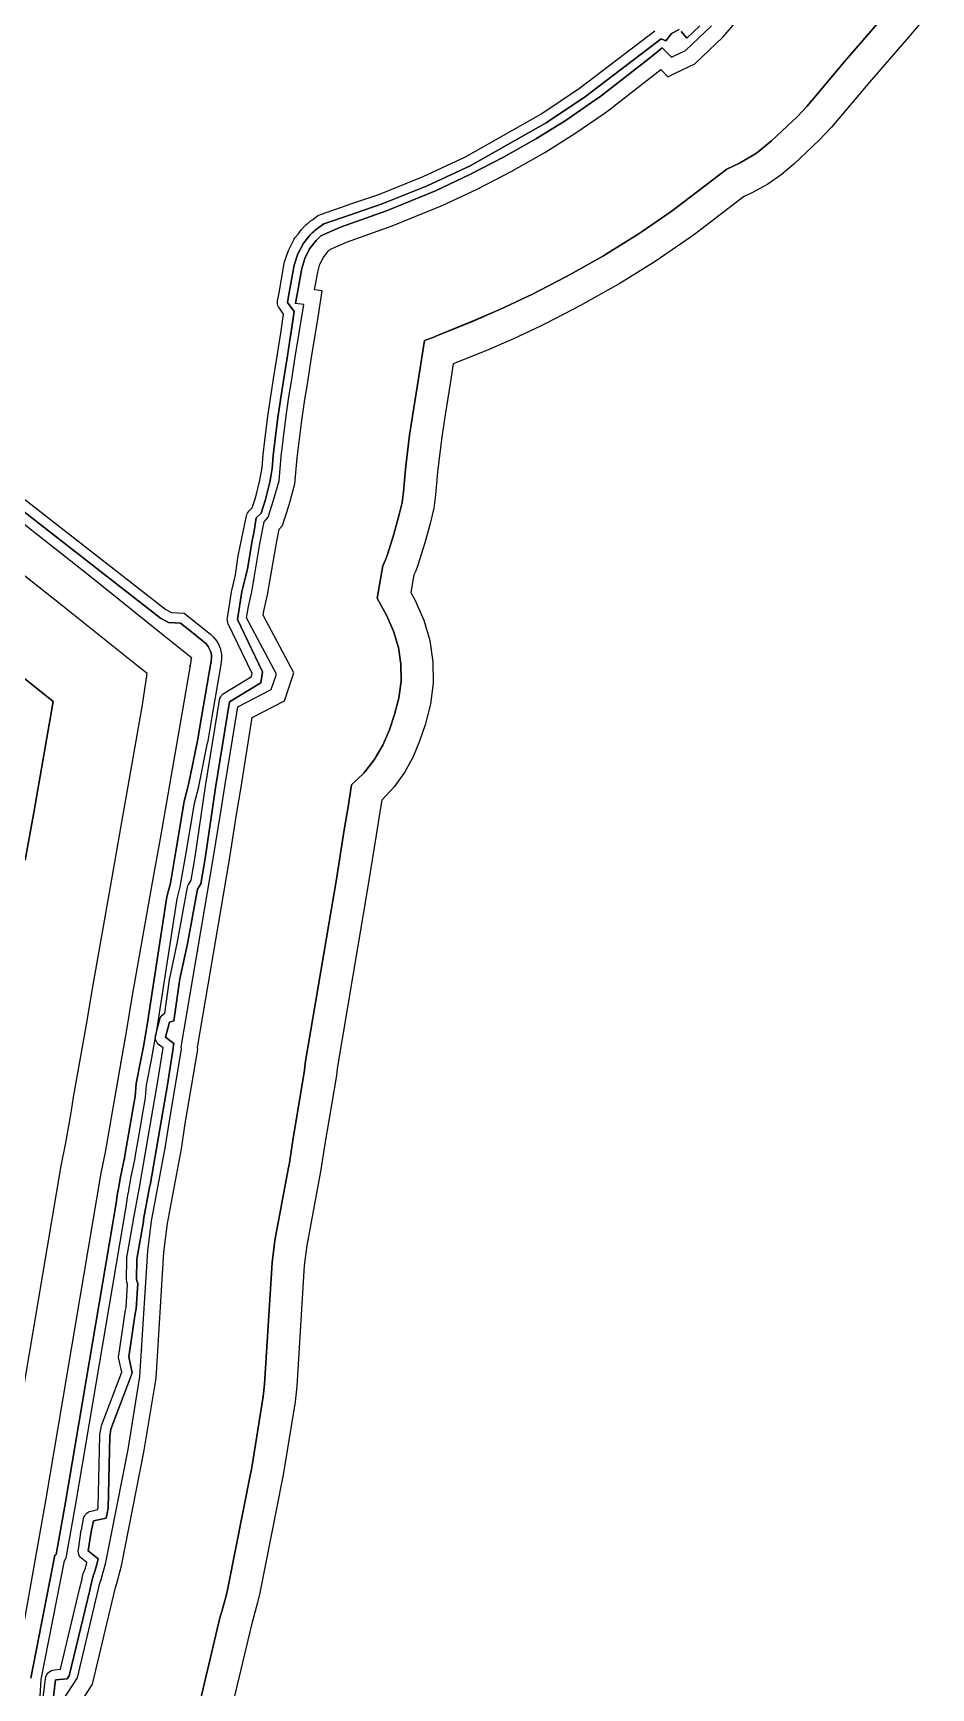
# Model space of a CAD drawing. Header units: inches. Extents: x 87989 to 118156, y 435697 to 451526.
# Drawn here: x 94005.7 to 94228.6, y 444459.2 to 444870.1 of the extents above; entities that cross this region are included whole.
import ezdxf

# ---------------------------------------------------------------- set-up
doc = ezdxf.new("R2010")
doc.units = ezdxf.units.IN
doc.header["$MEASUREMENT"] = 0
for name, color, linetype, true_color in [('As_waterkering_BWK', 7, 'Continuous', 0x7b8981), ('Beschermingszone_BWK', 7, 'Continuous', 0xcf890d), ('Grens_bebouwingsvrije_zone_BWK', 7, 'Continuous', 0x6789ae), ('Kernzone_BWK', 7, 'Continuous', 0xcb89af), ('Kunstwerken_BWK', 7, 'Continuous', 0xc78952), ('Referentiepunten_BWK', 7, 'Continuous', 0x178980)]:
    doc.layers.add(name, color=color, linetype=linetype, true_color=true_color)

msp = doc.modelspace()

# ---------------------------------------------------------------- linework, layer by layer
at = {"layer": 'As_waterkering_BWK'}
for points in [[(94012.8821, 444455.7045), (94016.7018, 444461.6801), (94022.2919, 444485.2284), (94022.5968, 444486.075), (94023.7349, 444490.3643), (94029.2912, 444518.4101), (94032.242, 444536.529), (94034.1891, 444567.7382), (94035.106, 444575.0986), (94038.5988, 444593.7084), (94039.5484, 444600.002), (94042.5601, 444617.7884), (94042.4975, 444618.2877), (94050.4237, 444665.0807), (94052.3726, 444677.2094), (94053.325, 444682.9899), (94056.5019, 444702.788), (94064.813, 444707.1231), (94066.103, 444710.9108), (94058.6943, 444724.8709), (94059.1723, 444727.7313), (94059.9728, 444731.3733), (94062.0041, 444743.2613), (94063.0394, 444748.7548), (94064.0603, 444749.887), (94065.4076, 444754.0906), (94066.7641, 444758.9187), (94067.3062, 444765.0099), (94067.696, 444768.4049), (94068.4359, 444774.4215), (94069.2355, 444779.7865), (94069.8624, 444783.5587), (94070.8084, 444789.6637), (94072.8783, 444802.6861), (94070.871, 444802.9692), (94072.46, 444811.626), (94073.185, 444814.169), (94074.362, 444816.538), (94075.953, 444818.65), (94077.1551, 444819.7504), (94082.0126, 444821.9495), (94093.459, 444825.995), (94105.627, 444830.964), (94114.151, 444834.965), (94122.514, 444839.291), (94130.705, 444843.936), (94138.027, 444848.534), (94145.16, 444853.42), (94146.2792, 444854.2421), (94159.4324, 444864.444), (94161.8451, 444866.4772), (94164.1484, 444864.1252), (94167.6686, 444865.8088), (94174.0773, 444871.9005)], [(93842.2327, 444790.1574), (93842.241, 444790.148), (93847.575, 444789.333), (93851.618, 444790.552), (93855.0741, 444794.4304), (93863.673, 444801.5742), (93876.9022, 444811.6284), (93883.2522, 444807.5273), (93915.0916, 444826.1), (93921.4656, 444817.1452), (93927.7068, 444808.3772), (93945.9861, 444793.9172), (93948.2819, 444792.0852), (93956.7699, 444785.414), (93968.3008, 444776.1539), (93983.4396, 444764.2225), (94004.1693, 444747.6505), (94019.3545, 444735.638), (94037.9998, 444720.6665), (94045.0023, 444715.0438)], [(94045.0023, 444715.0438), (94044.9086, 444714.4899), (94044.8399, 444714.0971), (94042.6921, 444701.5714), (94037.3817, 444671.0462), (94035.2772, 444659.1993), (94030.1691, 444630.193), (94028.9681, 444623.1153), (94025.6348, 444604.1611), (94025.0773, 444600.8199), (94024.8093, 444599.3535), (94023.5961, 444592.252), (94022.5163, 444587.0041), (94008.8635, 444506.1614), (94003.6244, 444476.724), (93993.9158, 444419.873)]]:
    msp.add_lwpolyline(points, dxfattribs=at)
at = {"layer": 'Beschermingszone_BWK'}
for points in [[(94046.8636, 444454.5201), (94052.1718, 444476.8809), (94052.5598, 444478.1241), (94053.698, 444482.4134), (94054.1439, 444484.3398), (94059.7002, 444512.3857), (94059.8881, 444513.4272), (94062.8389, 444531.5461), (94063.1818, 444534.5987), (94065.0695, 444564.8542), (94065.7502, 444570.3189), (94069.0668, 444587.99), (94069.2518, 444589.0833), (94070.1599, 444595.1014), (94073.125, 444612.613), (94073.27, 444614.3372), (94081.0097, 444660.033), (94082.9701, 444672.2305), (94083.923, 444678.0143), (94084.7919, 444683.4282), (94087.8126, 444686.3424), (94090.411, 444689.6388), (94092.5391, 444693.2566), (94094.1579, 444697.1291), (94095.4478, 444700.9168), (94096.532, 444704.9885), (94097.054, 444709.1695), (94097.0043, 444713.3828), (94096.3836, 444717.5504), (94095.2035, 444721.5953), (94093.4858, 444725.4428), (94091.1582, 444729.8288), (94092.5261, 444737.8293), (94093.1908, 444739.2843), (94093.5811, 444740.4254), (94094.9284, 444744.629), (94095.2519, 444745.7052), (94096.6085, 444750.5334), (94097.2932, 444753.5356), (94097.6421, 444756.1708), (94098.149, 444761.8672), (94098.479, 444764.7448), (94099.1557, 444770.2441), (94099.8586, 444774.9602), (94100.4699, 444778.6443), (94101.4334, 444784.857), (94102.8563, 444793.8076), (94104.736, 444794.4727), (94106.1189, 444794.9994), (94115.3853, 444798.7874), (94120.6069, 444801.0293), (94121.5359, 444801.4469), (94128.4206, 444804.6785), (94129.4895, 444805.2055), (94137.938, 444809.5749), (94138.9913, 444810.1457), (94147.2709, 444814.8419), (94148.4609, 444815.5525), (94155.8716, 444820.2055), (94156.9061, 444820.8842), (94164.088, 444825.8038), (94165.4396, 444826.7841), (94177.8821, 444836.3305), (94181.0437, 444837.8426), (94185.251, 444840.2773), (94189.026, 444843.3397), (94195.4348, 444849.4314), (94197.7621, 444851.8997), (94207.3332, 444863.2337), (94213.2648, 444870.0686), (94217.0024, 444874.3741)], [(94228.5764, 444875.6432), (94223.0716, 444869.1623), (94219.306, 444864.8242), (94213.4105, 444858.031), (94203.8743, 444846.7382), (94200.9464, 444843.633), (94194.5377, 444837.5413), (94191.438, 444834.8893), (94188.0783, 444832.5756), (94184.4953, 444830.6255), (94182.0883, 444829.4743), (94170.3094, 444820.437), (94168.609, 444819.2037), (94161.4271, 444814.2841), (94160.1256, 444813.4303), (94152.7149, 444808.7773), (94151.2178, 444807.8833), (94142.9383, 444803.1872), (94141.613, 444802.469), (94133.1645, 444798.0996), (94131.8199, 444797.4366), (94124.9351, 444794.205), (94123.7664, 444793.6797), (94118.4776, 444791.4096), (94110.0262, 444787.9538), (94109.3367, 444783.6166), (94108.3686, 444777.3761), (94107.7614, 444773.7148), (94107.0834, 444769.166), (94106.4236, 444763.8002), (94106.1085, 444761.0561), (94105.6106, 444755.4616), (94105.1716, 444752.1464), (94104.3103, 444748.3694), (94102.9537, 444743.5413), (94102.5467, 444742.1873), (94101.1994, 444737.9837), (94100.7083, 444736.5482), (94100.2568, 444735.58), (94099.5032, 444731.1698), (94100.5523, 444729.193), (94102.7133, 444724.3526), (94104.1979, 444719.2638), (94104.9788, 444714.0207), (94105.0414, 444708.7202), (94104.3847, 444703.4601), (94103.0207, 444698.3377), (94101.7307, 444694.5501), (94100.069, 444690.422), (94097.9191, 444686.5257), (94095.3129, 444682.9188), (94092.2887, 444679.6543), (94091.8193, 444676.7302), (94090.8662, 444670.9457), (94088.9028, 444658.7303), (94081.1577, 444613.0016), (94081.0128, 444611.2775), (94078.0596, 444593.8367), (94077.1623, 444587.8897), (94076.9295, 444586.5143), (94073.6584, 444569.0854), (94073.0386, 444564.11), (94071.1663, 444534.1005), (94070.7349, 444530.2601), (94067.7841, 444512.1413), (94067.5477, 444510.831), (94061.9914, 444482.7851), (94061.4304, 444480.3616), (94060.2922, 444476.0723), (94059.9161, 444474.8672), (94054.6473, 444452.6723)], [(94000.6567, 444712.1777), (94010.6593, 444704.1455), (94005.8651, 444676.587), (94003.7663, 444664.7728)]]:
    msp.add_lwpolyline(points, dxfattribs=at)
for points in [[(94171.2285, 444871.9531, 0), (94168.0111, 444868.8936, 0), (94166.568, 444870.4758, 0)], [(94007.2949, 444449.0957, 0), (94008.8086, 444461.5078, 0), (94008.8965, 444461.9238, 0), (94009.0527, 444462.3203, 0), (94009.2734, 444462.6836, 0), (94009.5547, 444463.0039, 0), (94009.8828, 444463.2715, 0), (94010.2539, 444463.4805, 0), (94010.6543, 444463.623, 0), (94011.0742, 444463.6953, 0), (94012.4844, 444463.8184, 0), (94017.3398, 444484.0762, 0), (94017.8809, 444486.2324, 0), (94017.8906, 444486.3613, 0), (94017.9219, 444486.5098, 0), (94018.1777, 444487.5723, 0), (94018.2949, 444487.9355, 0), (94018.6895, 444488.9043, 0), (94019.0586, 444490.291, 0), (94017.8262, 444491.291, 0), (94017.5176, 444491.5918, 0), (94017.2676, 444491.9414, 0), (94017.0801, 444492.3281, 0), (94016.9629, 444492.7422, 0), (94016.916, 444493.1699, 0), (94016.9453, 444493.5977, 0), (94017.6719, 444498.3438, 0), (94017.6914, 444498.4512, 0), (94018.2266, 444501.1543, 0), (94018.3398, 444501.5527, 0), (94018.5195, 444501.9258, 0), (94018.7559, 444502.2656, 0), (94019.0469, 444502.5625, 0), (94019.3828, 444502.8047, 0), (94019.7539, 444502.9902, 0), (94020.1504, 444503.1113, 0), (94021.7422, 444503.4551, 0), (94021.8613, 444504.0664, 0), (94022.2676, 444521.7949, 0), (94022.2988, 444522.1387, 0), (94022.584, 444523.8809, 0), (94022.7031, 444524.332, 0), (94027.7051, 444537.6133, 0), (94026.9941, 444540.9023, 0), (94026.9473, 444541.2012, 0), (94026.9395, 444541.502, 0), (94026.9648, 444541.8027, 0), (94028.5859, 444552.5293, 0), (94028.6016, 444552.625, 0), (94028.8027, 444553.6719, 0), (94029.1563, 444559.332, 0), (94029, 444559.9102, 0), (94028.9512, 444560.127, 0), (94028.9141, 444560.5684, 0), (94028.9414, 444565.6582, 0), (94028.9785, 444566.0742, 0), (94030.6113, 444575.4141, 0), (94030.6406, 444575.6543, 0), (94030.6504, 444575.7305, 0), (94030.6699, 444575.8535, 0), (94030.6836, 444575.9277, 0), (94032.2695, 444584.377, 0), (94032.2852, 444584.4668, 0), (94035.1133, 444600.7617, 0), (94036.5742, 444609.3887, 0), (94037.9922, 444618.0957, 0), (94037.0684, 444618.8066, 0), (94036.7852, 444619.0605, 0), (94036.543, 444619.3555, 0), (94036.3496, 444619.6836, 0), (94036.207, 444620.0371, 0), (94036.1211, 444620.4082, 0), (94036.0918, 444620.7891, 0), (94036.1191, 444621.2246, 0), (94036.1582, 444621.4219, 0), (94037.1484, 444625.1563, 0), (94037.2832, 444625.5469, 0), (94037.4824, 444625.9082, 0), (94037.7402, 444626.2305, 0), (94038.0469, 444626.5059, 0), (94038.3945, 444626.7266, 0), (94039.6934, 444635.6133, 0), (94039.7207, 444635.7676, 0), (94041.5488, 444644.4238, 0), (94041.5625, 444644.4883, 0), (94044.041, 444658.0195, 0), (94044.125, 444658.3477, 0), (94044.252, 444658.6602, 0), (94044.418, 444658.9531, 0), (94044.959, 444659.7656, 0), (94045.9355, 444665.5234, 0), (94048.5273, 444683.0859, 0), (94051.998, 444704.4629, 0), (94052.1055, 444704.877, 0), (94052.2832, 444705.2676, 0), (94052.5215, 444705.6211, 0), (94052.8184, 444705.9297, 0), (94053.1641, 444706.1816, 0), (94059.9492, 444710.3105, 0), (94060.0938, 444711.1133, 0), (94054.1602, 444723.4375, 0), (94054.0215, 444723.793, 0), (94053.9395, 444724.166, 0), (94053.9141, 444724.5469, 0), (94053.9473, 444724.9277, 0), (94055.084, 444731.8613, 0), (94055.123, 444732.0488, 0), (94055.9902, 444735.5996, 0), (94056.6582, 444740.2812, 0), (94058.6934, 444750.2539, 0), (94058.7871, 444750.584, 0), (94058.9277, 444750.8984, 0), (94059.1094, 444751.1895, 0), (94059.332, 444751.4512, 0), (94060.0859, 444752.2285, 0), (94060.9668, 444754.9766, 0), (94062.0078, 444759.1094, 0), (94062.5449, 444762.2754, 0), (94062.8301, 444765.4668, 0), (94063.2285, 444768.9395, 0), (94063.9766, 444775.0273, 0), (94064.791, 444780.4863, 0), (94065.418, 444784.2676, 0), (94066.3613, 444790.3574, 0), (94067.1809, 444795.6416, 0), (94067.9077, 444800.3295, 0), (94066.8691, 444801.7789, 0), (94066.6582, 444802.116, 0), (94066.5049, 444802.4828, 0), (94066.4133, 444802.8697, 0), (94066.3858, 444803.2664, 0), (94066.4231, 444803.6622, 0), (94066.7604, 444805.6406, 0), (94068.0427, 444812.9371, 0), (94068.1382, 444813.3093, 0), (94069.1104, 444816.1645, 0), (94069.2438, 444816.4749, 0), (94070.492, 444818.9088, 0), (94070.5514, 444819.018, 0), (94070.7855, 444819.3558, 0), (94071.5633, 444820.3018, 0), (94072.2635, 444821.2313, 0), (94072.3036, 444821.2831, 0), (94072.4426, 444821.4579, 0), (94072.4843, 444821.5089, 0), (94072.5943, 444821.6315, 0), (94072.8851, 444821.935, 0), (94072.9921, 444822.0396, 0), (94073.0782, 444822.1442, 0), (94073.3944, 444822.4621, 0), (94073.4753, 444822.5272, 0), (94073.7833, 444822.7645, 0), (94073.9901, 444822.9539, 0), (94074.0712, 444823.025, 0), (94074.1238, 444823.0679, 0), (94074.5109, 444823.3752, 0), (94074.8058, 444823.5767, 0), (94074.9274, 444823.6476, 0), (94076.3329, 444824.7291, 0), (94076.6075, 444824.9129, 0), (94077.0272, 444825.1058, 0), (94083.7039, 444827.3786, 0), (94084.8286, 444827.7614, 0), (94091.5134, 444830.0368, 0), (94102.5442, 444834.5216, 0), (94113.0743, 444839.4119, 0), (94131.7337, 444849.9678, 0), (94141.3886, 444856.4043, 0), (94160.065, 444870.6664, 0)], [(94166.0858, 444871.0045, 0), (94164.1848, 444870.0334, 0), (94162.7872, 444868.1808, 0), (94161.5823, 444868.6795, 0), (94142.8426, 444854.3691, 0), (94133.0439, 444847.8367, 0), (94114.2181, 444837.1867, 0), (94103.5417, 444832.2284, 0), (94092.3869, 444827.6932, 0), (94085.6341, 444825.3947, 0), (94084.5094, 444825.0119, 0), (94077.8575, 444822.7478, 0), (94076.3254, 444821.5689, 0), (94076.0653, 444821.4172, 0), (94075.6782, 444821.1099, 0), (94075.393, 444820.8488, 0), (94075.0014, 444820.547, 0), (94074.8131, 444820.3179, 0), (94074.6902, 444820.2054, 0), (94074.3994, 444819.9019, 0), (94074.2604, 444819.7271, 0), (94073.5292, 444818.7564, 0), (94072.7165, 444817.768, 0), (94071.4683, 444815.3341, 0), (94070.5048, 444812.5037, 0), (94069.2237, 444805.2142, 0), (94068.8875, 444803.2421, 0), (94068.8946, 444803.2407, 0), (94070.5349, 444800.9575, 0), (94069.6535, 444795.272, 0), (94069.4509, 444793.966, 0), (94068.832, 444789.9746, 0), (94067.8867, 444783.8711, 0), (94067.2598, 444780.0977, 0), (94066.4551, 444774.6914, 0), (94065.7109, 444768.6445, 0), (94065.3164, 444765.2129, 0), (94065.0273, 444761.9551, 0), (94064.457, 444758.5957, 0), (94063.3711, 444754.2891, 0), (94062.2871, 444750.9063, 0), (94061.127, 444749.7109, 0), (94060.5664, 444746.4277, 0), (94060.0352, 444743.6152, 0), (94058.9043, 444736.9902, 0), (94057.5508, 444731.4551, 0), (94056.4141, 444724.5215, 0), (94062.6973, 444711.4668, 0), (94062.209, 444708.7598, 0), (94054.4629, 444704.0469, 0), (94050.9961, 444682.7031, 0), (94048.4043, 444665.1328, 0), (94047.3359, 444658.8262, 0), (94046.5, 444657.5684, 0), (94044.0098, 444643.9727, 0), (94042.168, 444635.252, 0), (94040.6484, 444624.8535, 0), (94039.5664, 444624.5254, 0), (94038.5918, 444620.7891, 0), (94040.627, 444619.2227, 0), (94040.5254, 444618.6211, 0), (94040.498, 444618.2871, 0), (94040.5156, 444618.0254, 0), (94039.0391, 444608.9785, 0), (94037.5781, 444600.3398, 0), (94034.7461, 444584.0234, 0), (94034.7266, 444583.916, 0), (94033.1406, 444575.4668, 0), (94033.1211, 444575.3457, 0), (94033.084, 444575.043, 0), (94031.4414, 444565.6445, 0), (94031.4141, 444560.5605, 0), (94031.6758, 444559.5859, 0), (94031.2891, 444553.3574, 0), (94031.0586, 444552.1543, 0), (94029.4375, 444541.4297, 0), (94030.2969, 444537.459, 0), (94030.291, 444537.3887, 0), (94025.0488, 444523.4629, 0), (94024.7676, 444521.7363, 0), (94024.3574, 444503.793, 0), (94023.875, 444501.3594, 0), (94020.6797, 444500.668, 0), (94020.1445, 444497.9648, 0), (94019.416, 444493.2188, 0), (94021.8672, 444491.2305, 0), (94021.7852, 444490.8164, 0), (94021.0645, 444488.1055, 0), (94020.6074, 444486.9902, 0), (94020.3809, 444485.916, 0), (94020.3223, 444485.6953, 0), (94019.7676, 444483.4805, 0), (94014.6719, 444462.2168, 0), (94014.1855, 444461.457, 0), (94011.291, 444461.2051, 0), (94009.7656, 444448.7129, 0)], [(93973.7695, 444777.5176, 0), (94038.6758, 444726.9629, 0), (94040.0313, 444726.2246, 0), (94043.2305, 444726.084, 0), (94049.7715, 444720.832, 0), (94050.5332, 444720.1191, 0), (94051.2363, 444719.2266, 0), (94051.7969, 444718.2363, 0), (94052.0605, 444717.5449, 0), (94052.1328, 444717.3496, 0), (94052.2012, 444717.1738, 0), (94052.2402, 444716.9883, 0), (94052.4004, 444716.2461, 0), (94052.4512, 444715.8711, 0), (94052.498, 444715.1152, 0), (94052.4902, 444714.7363, 0), (94052.4219, 444713.9824, 0), (94052.3965, 444713.7949, 0), (94052.3516, 444713.5176, 0), (94052.3008, 444713.2188, 0), (94052.2305, 444712.8164, 0), (94050.082, 444700.2949, 0), (94048.9707, 444693.9004, 0), (94048.957, 444693.832, 0), (94046.7617, 444682.998, 0), (94046.7344, 444682.875, 0), (94045.6973, 444678.8242, 0), (94043.6016, 444666.5742, 0), (94042.248, 444658.6133, 0), (94042.207, 444658.416, 0), (94041.3691, 444655.1211, 0), (94036.6719, 444624.5605, 0), (94036.1582, 444621.4219, 0), (94036.1191, 444621.2246, 0), (94035.6387, 444618.4609, 0), (94035.0352, 444615.125, 0), (94033.8125, 444608.8965, 0), (94033.541, 444605.8652, 0), (94033.5117, 444605.6543, 0), (94033.0273, 444602.8945, 0), (94032.4648, 444599.5293, 0), (94032.1953, 444598.0488, 0), (94030.9844, 444590.9688, 0), (94030.9473, 444590.7617, 0), (94029.8984, 444585.668, 0), (94029.8809, 444585.5801, 0), (94029.4082, 444582.7773, 0), (94029.3828, 444582.6426, 0), (94029.1367, 444581.5527, 0), (94028.8027, 444579.1934, 0), (94028.793, 444579.127, 0), (94016.2539, 444504.8789, 0), (94013.9375, 444491.8691, 0), (94013.8262, 444491.4531, 0), (94013.6445, 444491.0645, 0), (94013.4004, 444490.7129, 0), (94007.6016, 444461.2676, 0), (94007.3574, 444457.1113, 0)], [(94005.1152, 444461.584, 0), (94011.1387, 444492.1621, 0), (94011.4766, 444492.3066, 0), (94013.7891, 444505.3066, 0), (94026.3262, 444579.543, 0), (94026.6758, 444582.0039, 0), (94026.9434, 444583.1934, 0), (94027.4316, 444586.084, 0), (94028.4941, 444591.2441, 0), (94028.5254, 444591.4102, 0), (94029.7324, 444598.4824, 0), (94030.002, 444599.959, 0), (94030.5625, 444603.3164, 0), (94031.0508, 444606.0879, 0), (94031.334, 444609.25, 0), (94032.5801, 444615.5879, 0), (94033.1758, 444618.8926, 0), (94034.2051, 444624.959, 0), (94038.918, 444655.6191, 0), (94039.7832, 444659.0313, 0), (94041.1387, 444666.9941, 0), (94043.25, 444679.3457, 0), (94044.3125, 444683.4941, 0), (94046.5078, 444694.3281, 0), (94047.6191, 444700.7207, 0), (94049.7656, 444713.2441, 0), (94049.8359, 444713.6426, 0), (94049.8848, 444713.9336, 0), (94049.9316, 444714.2109, 0), (94050.002, 444714.9648, 0), (94049.957, 444715.7207, 0), (94049.7969, 444716.4629, 0), (94049.5273, 444717.1699, 0), (94049.1543, 444717.8301, 0), (94048.6855, 444718.4238, 0), (94048.1328, 444718.9434, 0), (94044.6309, 444721.7539, 0), (94042.3047, 444723.623, 0), (94039.3438, 444723.752, 0), (94037.3008, 444724.8652, 0), (93972.2109, 444775.5625, 0)]]:
    msp.add_polyline3d(points, dxfattribs=at)
at = {"layer": 'Grens_bebouwingsvrije_zone_BWK'}
for points in [[(94016.7046, 444454.2577), (94020.4371, 444460.0968), (94026.1317, 444484.0852), (94026.4187, 444484.8822), (94027.6339, 444489.4617), (94033.2282, 444517.6998), (94036.2219, 444536.0819), (94038.1737, 444567.366), (94039.0601, 444574.4819), (94042.5434, 444593.0408), (94043.4983, 444599.3697), (94046.6023, 444617.7012), (94046.5397, 444618.2004), (94054.3703, 444664.4294), (94056.3207, 444676.567), (94057.2731, 444682.3478), (94060.1331, 444700.1706), (94068.0831, 444704.3174), (94070.4469, 444711.2583), (94062.863, 444725.5486), (94063.1008, 444726.9719), (94063.8997, 444730.6067), (94065.9412, 444742.554), (94066.7622, 444746.9103), (94067.6069, 444747.8471), (94069.2388, 444752.9388), (94070.7155, 444758.1942), (94071.2859, 444764.6044), (94071.6681, 444767.9326), (94072.3998, 444773.8825), (94073.1869, 444779.1637), (94073.8119, 444782.9246), (94074.76, 444789.0435), (94076.4387, 444799.6044), (94077.4677, 444806.0784), (94075.558, 444806.3478), (94076.3595, 444810.7145), (94076.9309, 444812.7186), (94077.7796, 444814.4268), (94078.9259, 444815.9486), (94079.3856, 444816.3694), (94083.5066, 444818.2351), (94094.8824, 444822.2556), (94107.2339, 444827.2996), (94115.9203, 444831.3768), (94124.4202, 444835.7736), (94132.7562, 444840.5008), (94140.2217, 444845.189), (94147.4748, 444850.1572), (94148.6893, 444851.0493), (94161.5707, 444861.0404), (94163.2927, 444859.282), (94165.089, 444860.1411), (94169.9655, 444862.4734), (94176.992, 444869.1522), (94186.822, 444880.7929)], [(93999.0105, 444507.8701), (94012.6856, 444588.845), (94013.7673, 444594.1021), (94014.9618, 444601.0945), (94015.2263, 444602.5418), (94015.7784, 444605.8501), (94019.1141, 444624.8178), (94020.3152, 444631.8966), (94025.43, 444660.941), (94027.5327, 444672.7777), (94032.838, 444703.2734), (94034.0256, 444711.0915), (94031.7388, 444712.8691), (94013.1218, 444727.8178), (93997.945, 444739.8237)]]:
    msp.add_lwpolyline(points, dxfattribs=at)
at = {"layer": 'Kernzone_BWK'}
for points in [[(94217.002, 444874.375), (94213.2656, 444870.0703), (94207.334, 444863.2344), (94197.7617, 444851.8984), (94195.4355, 444849.4297), (94189.0254, 444843.3398), (94185.252, 444840.2773), (94181.043, 444837.8438), (94177.8828, 444836.332), (94165.4395, 444826.7852), (94164.0879, 444825.8047), (94156.9063, 444820.8828), (94155.8711, 444820.207), (94148.4609, 444815.5508), (94147.2715, 444814.8438), (94138.9922, 444810.1445), (94137.9375, 444809.5742), (94129.4902, 444805.207), (94128.4199, 444804.6797), (94121.5352, 444801.4453), (94120.6074, 444801.0313), (94115.3848, 444798.7891), (94106.1191, 444795), (94104.7363, 444794.4727), (94102.8555, 444793.8086), (94101.4336, 444784.8555), (94100.4707, 444778.6445), (94099.8594, 444774.9609), (94099.1563, 444770.2422), (94098.4785, 444764.7461), (94098.1484, 444761.8672), (94097.6426, 444756.1719), (94097.293, 444753.5352), (94096.6094, 444750.5352), (94095.252, 444745.707), (94094.9277, 444744.6289), (94093.582, 444740.4258), (94093.1914, 444739.2852), (94092.5254, 444737.8281), (94091.1582, 444729.8281), (94093.4863, 444725.4414), (94095.2031, 444721.5938), (94096.3828, 444717.5508), (94097.0039, 444713.3828), (94097.0547, 444709.168), (94096.5313, 444704.9883), (94095.4473, 444700.918), (94094.1582, 444697.1289), (94092.5391, 444693.2578), (94090.4102, 444689.6406), (94087.8125, 444686.3437), (94084.791, 444683.4297), (94083.9238, 444678.0156), (94082.9707, 444672.2305), (94081.0098, 444660.0312), (94073.2695, 444614.3359), (94073.125, 444612.6133), (94070.1602, 444595.1016), (94069.252, 444589.082), (94069.0664, 444587.9883), (94065.75, 444570.3203), (94065.0703, 444564.8555), (94063.1816, 444534.5977), (94062.8398, 444531.5469), (94059.8887, 444513.4258), (94059.7012, 444512.3867), (94054.1445, 444484.3398), (94053.6973, 444482.4141), (94052.5605, 444478.125), (94052.1719, 444476.8828), (94046.8633, 444454.5195)], [(94166.568, 444870.4758), (94168.0111, 444868.8936), (94171.2285, 444871.9531)], [(94009.7656, 444448.7148), (94011.291, 444461.207), (94014.1855, 444461.457), (94014.6719, 444462.2188), (94019.7676, 444483.4805), (94020.3223, 444485.6953), (94020.3809, 444485.918), (94020.6074, 444486.9883), (94021.0645, 444488.1055), (94021.7852, 444490.8164), (94021.8672, 444491.2305), (94019.416, 444493.2188), (94020.1445, 444497.9648), (94020.6797, 444500.668), (94023.875, 444501.3594), (94024.3574, 444503.793), (94024.7676, 444521.7383), (94025.0488, 444523.4648), (94030.291, 444537.3867), (94030.2969, 444537.4609), (94029.4375, 444541.4297), (94031.0586, 444552.1563), (94031.2891, 444553.3594), (94031.6758, 444559.5859), (94031.4141, 444560.5625), (94031.4414, 444565.6445), (94033.084, 444575.043), (94033.1211, 444575.3477), (94033.1406, 444575.4688), (94034.7266, 444583.918), (94034.7461, 444584.0234), (94037.5781, 444600.3398), (94039.0391, 444608.9805), (94040.5156, 444618.0273), (94040.498, 444618.2891), (94040.5254, 444618.6211), (94040.627, 444619.2227), (94038.5918, 444620.7891), (94039.5664, 444624.5273), (94040.6484, 444624.8555), (94042.168, 444635.25), (94044.0098, 444643.9727), (94046.5, 444657.5703), (94047.3359, 444658.8242), (94048.4043, 444665.1328), (94050.9961, 444682.7031), (94054.4629, 444704.0469), (94062.209, 444708.7578), (94062.6973, 444711.4688), (94056.4141, 444724.5234), (94057.5508, 444731.457), (94058.9043, 444736.9883), (94060.0352, 444743.6133), (94060.5664, 444746.4297), (94061.127, 444749.7109), (94062.2871, 444750.9063), (94063.3711, 444754.2891), (94064.457, 444758.5938), (94065.0273, 444761.9531), (94065.3164, 444765.2109), (94065.7109, 444768.6445), (94066.4551, 444774.6914), (94067.2598, 444780.0977), (94067.8867, 444783.8711), (94068.832, 444789.9727), (94070.5349, 444800.9575), (94068.8946, 444803.2407), (94068.8875, 444803.2421), (94069.2237, 444805.2142), (94070.5048, 444812.5037), (94071.4683, 444815.3341), (94072.7165, 444817.768), (94073.5292, 444818.7564), (94074.2604, 444819.7271), (94074.3994, 444819.9019), (94074.6902, 444820.2054), (94074.8131, 444820.3179), (94075.0014, 444820.547), (94075.393, 444820.8488), (94075.6782, 444821.1099), (94076.0653, 444821.4172), (94076.3254, 444821.5689), (94077.8575, 444822.7478), (94084.5094, 444825.0119), (94085.6341, 444825.3947), (94092.3869, 444827.6932), (94103.5417, 444832.2284), (94114.2181, 444837.1867), (94133.0439, 444847.8367), (94142.8426, 444854.3691), (94161.5823, 444868.6795), (94162.7872, 444868.1808), (94164.1848, 444870.0334), (94166.0858, 444871.0045)], [(93972.2109, 444775.5625), (94037.3008, 444724.8672), (94039.3438, 444723.75), (94042.3047, 444723.6211), (94044.6309, 444721.7539), (94048.1328, 444718.9414), (94048.6855, 444718.4258), (94049.1543, 444717.8281), (94049.5273, 444717.1719), (94049.7969, 444716.4609), (94049.957, 444715.7227), (94050.002, 444714.9648), (94049.9316, 444714.2109), (94049.8848, 444713.9336), (94049.8359, 444713.6406), (94049.7656, 444713.2422), (94047.6191, 444700.7188), (94046.5078, 444694.3281), (94044.3125, 444683.4922), (94043.25, 444679.3438), (94041.1387, 444666.9961), (94039.7832, 444659.0313), (94038.918, 444655.6172), (94034.2051, 444624.9609), (94033.1758, 444618.8906), (94032.5801, 444615.5898), (94031.334, 444609.25), (94031.0508, 444606.0859), (94030.5625, 444603.3164), (94030.002, 444599.957), (94029.7324, 444598.4844), (94028.5254, 444591.4102), (94028.4941, 444591.2461), (94027.4316, 444586.082), (94026.9434, 444583.1914), (94026.6758, 444582.0039), (94026.3262, 444579.543), (94013.7891, 444505.3086), (94011.4766, 444492.3086), (94011.1387, 444492.1641), (94005.1152, 444461.5859)], [(94003.7656, 444664.7734), (94005.8652, 444676.5859), (94010.6602, 444704.1445), (94000.6563, 444712.1758)]]:
    msp.add_lwpolyline(points, dxfattribs=at)
at = {"layer": 'Kunstwerken_BWK'}
msp.add_lwpolyline([(94161.845, 444866.4772), (94159.4324, 444864.444), (94146.2792, 444854.2421), (94145.16, 444853.42), (94138.027, 444848.534), (94130.705, 444843.936), (94122.514, 444839.291), (94114.151, 444834.965), (94105.627, 444830.964), (94093.459, 444825.995), (94082.0126, 444821.9495), (94077.1551, 444819.7504), (94075.953, 444818.65), (94074.362, 444816.538), (94073.185, 444814.169), (94072.46, 444811.626), (94070.87, 444802.964), (94070.7224, 444802.9903)], dxfattribs=at)
at = {"layer": 'Referentiepunten_BWK'}
for p in [(94090.0643, 444824.7953), (94060.4309, 444734.0545), (94044.6539, 444713.0124), (94046.5361, 444642.1301), (94027.4535, 444614.503), (94032.6599, 444543.2275), (94010.5168, 444515.9511)]:
    msp.add_point(p, dxfattribs=at)

doc.saveas('drawing.dxf')
